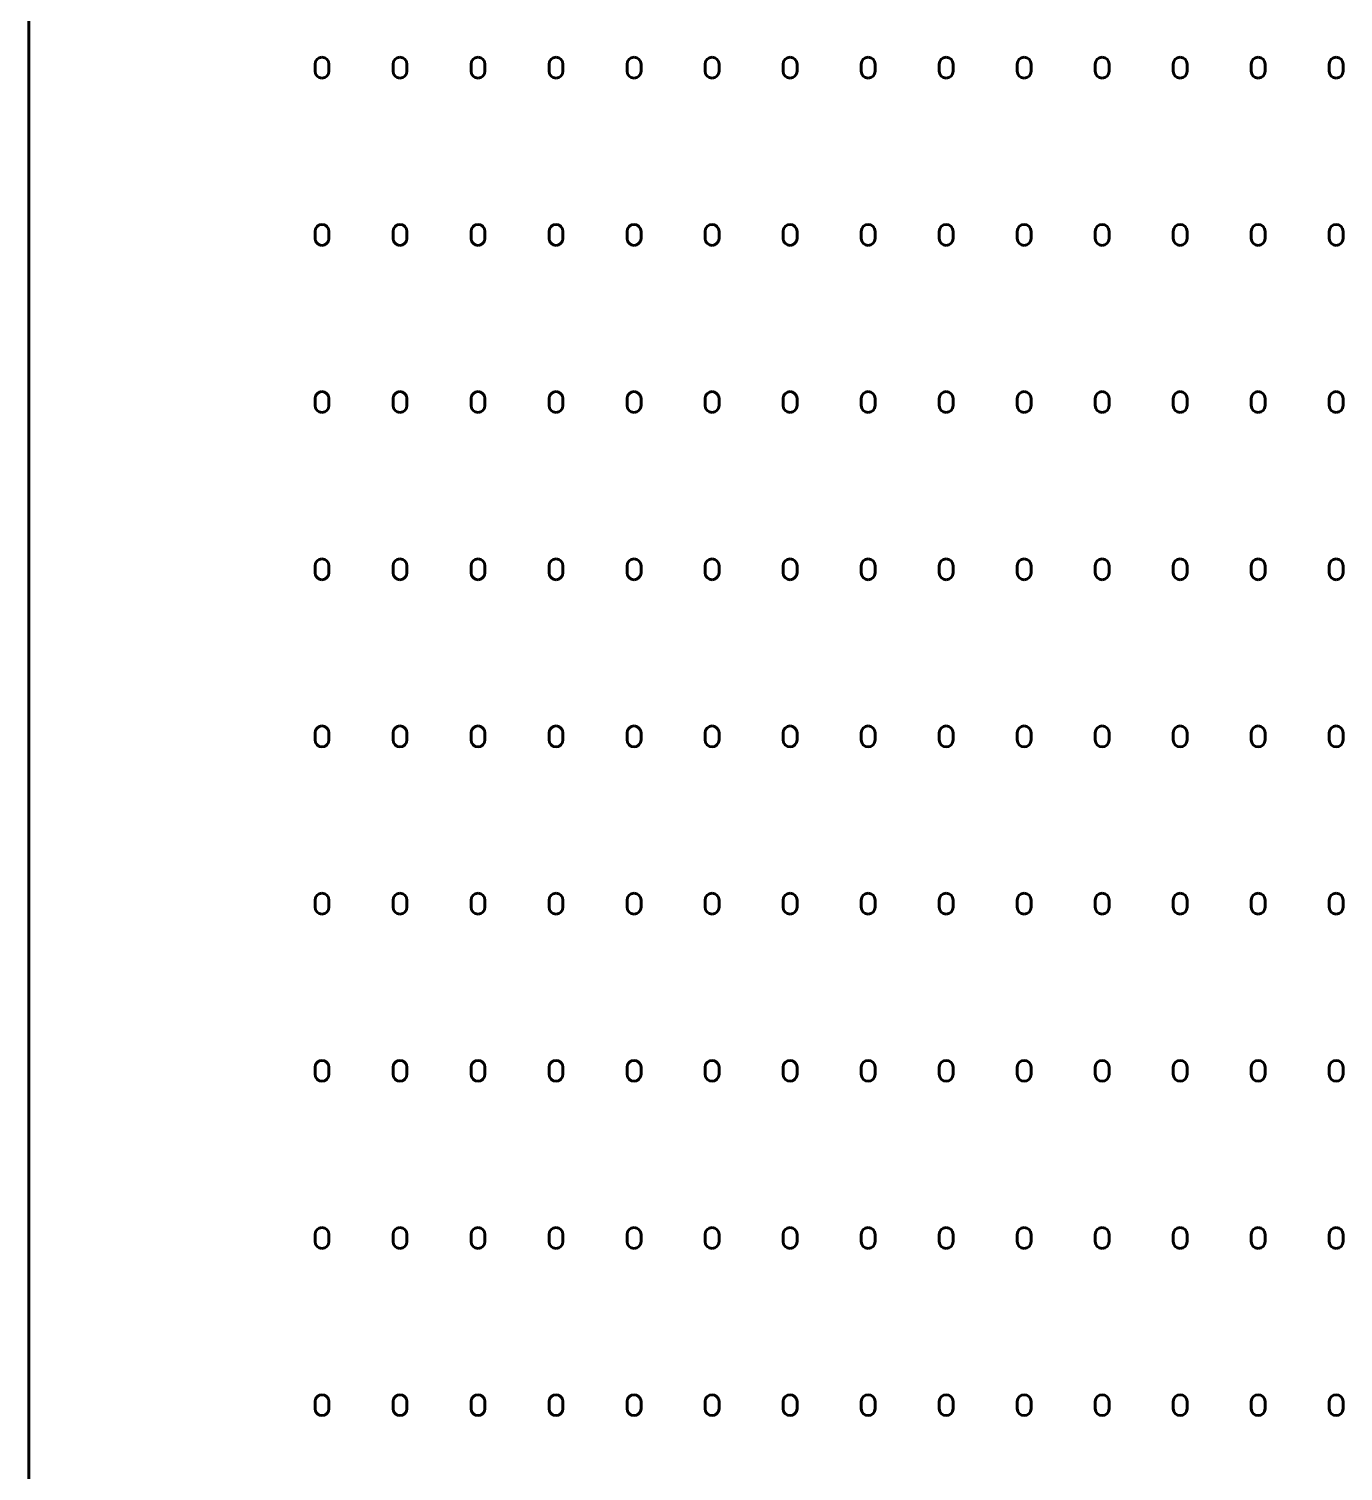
# Model space of a CAD drawing. Header units: millimetres. Extents: x -69 to 925, y -13 to 1981.
# Drawn here: x -69 to 402, y 961 to 1478 of the extents above; entities that cross this region are included whole.
import ezdxf

# ---------------------------------------------------------------- set-up
doc = ezdxf.new("R2010")
doc.units = ezdxf.units.MM
doc.linetypes.add('K5LT_BASIC', pattern=[0])

msp = doc.modelspace()

# ---------------------------------------------------------------- linework, layer by layer
at = {"color": 143, "linetype": 'K5LT_BASIC', "lineweight": 60, "true_color": 0x33acca}
for p, q in [((-69.36875, 53.8875), (-69.36875, 1913.9875)), ((33.33125, 1465.6875), (33.33125, 1463.1875)), ((38.33125, 1463.1875), (38.33125, 1465.6875)), ((61.33125, 1465.6875), (61.33125, 1463.1875)), ((66.33125, 1463.1875), (66.33125, 1465.6875)), ((89.33125, 1465.6875), (89.33125, 1463.1875)), ((94.33125, 1463.1875), (94.33125, 1465.6875)), ((117.33125, 1465.6875), (117.33125, 1463.1875)), ((122.33125, 1463.1875), (122.33125, 1465.6875)), ((145.33125, 1465.6875), (145.33125, 1463.1875)), ((150.33125, 1463.1875), (150.33125, 1465.6875)), ((173.33125, 1465.6875), (173.33125, 1463.1875)), ((178.33125, 1463.1875), (178.33125, 1465.6875)), ((201.33125, 1465.6875), (201.33125, 1463.1875)), ((206.33125, 1463.1875), (206.33125, 1465.6875)), ((229.33125, 1465.6875), (229.33125, 1463.1875)), ((234.33125, 1463.1875), (234.33125, 1465.6875)), ((257.33125, 1465.6875), (257.33125, 1463.1875)), ((262.33125, 1463.1875), (262.33125, 1465.6875)), ((285.33125, 1465.6875), (285.33125, 1463.1875)), ((290.33125, 1463.1875), (290.33125, 1465.6875)), ((313.33125, 1465.6875), (313.33125, 1463.1875)), ((318.33125, 1463.1875), (318.33125, 1465.6875)), ((341.33125, 1465.6875), (341.33125, 1463.1875)), ((346.33125, 1463.1875), (346.33125, 1465.6875)), ((369.33125, 1465.6875), (369.33125, 1463.1875)), ((374.33125, 1463.1875), (374.33125, 1465.6875)), ((397.33125, 1465.6875), (397.33125, 1463.1875)), ((402.33125, 1463.1875), (402.33125, 1465.6875)), ((33.33125, 1405.6875), (33.33125, 1403.1875)), ((38.33125, 1403.1875), (38.33125, 1405.6875)), ((61.33125, 1405.6875), (61.33125, 1403.1875)), ((66.33125, 1403.1875), (66.33125, 1405.6875)), ((89.33125, 1405.6875), (89.33125, 1403.1875)), ((94.33125, 1403.1875), (94.33125, 1405.6875)), ((117.33125, 1405.6875), (117.33125, 1403.1875)), ((122.33125, 1403.1875), (122.33125, 1405.6875)), ((145.33125, 1405.6875), (145.33125, 1403.1875)), ((150.33125, 1403.1875), (150.33125, 1405.6875)), ((173.33125, 1405.6875), (173.33125, 1403.1875)), ((178.33125, 1403.1875), (178.33125, 1405.6875)), ((201.33125, 1405.6875), (201.33125, 1403.1875)), ((206.33125, 1403.1875), (206.33125, 1405.6875)), ((229.33125, 1405.6875), (229.33125, 1403.1875)), ((234.33125, 1403.1875), (234.33125, 1405.6875)), ((257.33125, 1405.6875), (257.33125, 1403.1875)), ((262.33125, 1403.1875), (262.33125, 1405.6875)), ((285.33125, 1405.6875), (285.33125, 1403.1875)), ((290.33125, 1403.1875), (290.33125, 1405.6875)), ((313.33125, 1405.6875), (313.33125, 1403.1875)), ((318.33125, 1403.1875), (318.33125, 1405.6875)), ((341.33125, 1405.6875), (341.33125, 1403.1875)), ((346.33125, 1403.1875), (346.33125, 1405.6875)), ((369.33125, 1405.6875), (369.33125, 1403.1875)), ((374.33125, 1403.1875), (374.33125, 1405.6875)), ((397.33125, 1405.6875), (397.33125, 1403.1875)), ((402.33125, 1403.1875), (402.33125, 1405.6875)), ((33.33125, 1345.6875), (33.33125, 1343.1875)), ((38.33125, 1343.1875), (38.33125, 1345.6875)), ((61.33125, 1345.6875), (61.33125, 1343.1875)), ((66.33125, 1343.1875), (66.33125, 1345.6875)), ((89.33125, 1345.6875), (89.33125, 1343.1875)), ((94.33125, 1343.1875), (94.33125, 1345.6875)), ((117.33125, 1345.6875), (117.33125, 1343.1875)), ((122.33125, 1343.1875), (122.33125, 1345.6875)), ((145.33125, 1345.6875), (145.33125, 1343.1875)), ((150.33125, 1343.1875), (150.33125, 1345.6875)), ((173.33125, 1345.6875), (173.33125, 1343.1875)), ((178.33125, 1343.1875), (178.33125, 1345.6875)), ((201.33125, 1345.6875), (201.33125, 1343.1875)), ((206.33125, 1343.1875), (206.33125, 1345.6875)), ((229.33125, 1345.6875), (229.33125, 1343.1875)), ((234.33125, 1343.1875), (234.33125, 1345.6875)), ((257.33125, 1345.6875), (257.33125, 1343.1875)), ((262.33125, 1343.1875), (262.33125, 1345.6875)), ((285.33125, 1345.6875), (285.33125, 1343.1875)), ((290.33125, 1343.1875), (290.33125, 1345.6875)), ((313.33125, 1345.6875), (313.33125, 1343.1875)), ((318.33125, 1343.1875), (318.33125, 1345.6875)), ((341.33125, 1345.6875), (341.33125, 1343.1875)), ((346.33125, 1343.1875), (346.33125, 1345.6875)), ((369.33125, 1345.6875), (369.33125, 1343.1875)), ((374.33125, 1343.1875), (374.33125, 1345.6875)), ((397.33125, 1345.6875), (397.33125, 1343.1875)), ((402.33125, 1343.1875), (402.33125, 1345.6875)), ((33.33125, 1285.6875), (33.33125, 1283.1875)), ((38.33125, 1283.1875), (38.33125, 1285.6875)), ((61.33125, 1285.6875), (61.33125, 1283.1875)), ((66.33125, 1283.1875), (66.33125, 1285.6875)), ((89.33125, 1285.6875), (89.33125, 1283.1875)), ((94.33125, 1283.1875), (94.33125, 1285.6875)), ((117.33125, 1285.6875), (117.33125, 1283.1875)), ((122.33125, 1283.1875), (122.33125, 1285.6875)), ((145.33125, 1285.6875), (145.33125, 1283.1875)), ((150.33125, 1283.1875), (150.33125, 1285.6875)), ((173.33125, 1285.6875), (173.33125, 1283.1875)), ((178.33125, 1283.1875), (178.33125, 1285.6875)), ((201.33125, 1285.6875), (201.33125, 1283.1875)), ((206.33125, 1283.1875), (206.33125, 1285.6875)), ((229.33125, 1285.6875), (229.33125, 1283.1875)), ((234.33125, 1283.1875), (234.33125, 1285.6875)), ((257.33125, 1285.6875), (257.33125, 1283.1875)), ((262.33125, 1283.1875), (262.33125, 1285.6875)), ((285.33125, 1285.6875), (285.33125, 1283.1875)), ((290.33125, 1283.1875), (290.33125, 1285.6875)), ((313.33125, 1285.6875), (313.33125, 1283.1875)), ((318.33125, 1283.1875), (318.33125, 1285.6875)), ((341.33125, 1285.6875), (341.33125, 1283.1875)), ((346.33125, 1283.1875), (346.33125, 1285.6875)), ((369.33125, 1285.6875), (369.33125, 1283.1875)), ((374.33125, 1283.1875), (374.33125, 1285.6875)), ((397.33125, 1285.6875), (397.33125, 1283.1875)), ((402.33125, 1283.1875), (402.33125, 1285.6875)), ((33.33125, 1225.6875), (33.33125, 1223.1875)), ((38.33125, 1223.1875), (38.33125, 1225.6875)), ((61.33125, 1225.6875), (61.33125, 1223.1875)), ((66.33125, 1223.1875), (66.33125, 1225.6875)), ((89.33125, 1225.6875), (89.33125, 1223.1875)), ((94.33125, 1223.1875), (94.33125, 1225.6875)), ((117.33125, 1225.6875), (117.33125, 1223.1875)), ((122.33125, 1223.1875), (122.33125, 1225.6875)), ((145.33125, 1225.6875), (145.33125, 1223.1875)), ((150.33125, 1223.1875), (150.33125, 1225.6875)), ((173.33125, 1225.6875), (173.33125, 1223.1875)), ((178.33125, 1223.1875), (178.33125, 1225.6875)), ((201.33125, 1225.6875), (201.33125, 1223.1875)), ((206.33125, 1223.1875), (206.33125, 1225.6875)), ((229.33125, 1225.6875), (229.33125, 1223.1875)), ((234.33125, 1223.1875), (234.33125, 1225.6875)), ((257.33125, 1225.6875), (257.33125, 1223.1875)), ((262.33125, 1223.1875), (262.33125, 1225.6875)), ((285.33125, 1225.6875), (285.33125, 1223.1875)), ((290.33125, 1223.1875), (290.33125, 1225.6875)), ((313.33125, 1225.6875), (313.33125, 1223.1875)), ((318.33125, 1223.1875), (318.33125, 1225.6875)), ((341.33125, 1225.6875), (341.33125, 1223.1875)), ((346.33125, 1223.1875), (346.33125, 1225.6875)), ((369.33125, 1225.6875), (369.33125, 1223.1875)), ((374.33125, 1223.1875), (374.33125, 1225.6875)), ((397.33125, 1225.6875), (397.33125, 1223.1875)), ((402.33125, 1223.1875), (402.33125, 1225.6875)), ((33.33125, 1165.6875), (33.33125, 1163.1875)), ((38.33125, 1163.1875), (38.33125, 1165.6875)), ((61.33125, 1165.6875), (61.33125, 1163.1875)), ((66.33125, 1163.1875), (66.33125, 1165.6875)), ((89.33125, 1165.6875), (89.33125, 1163.1875)), ((94.33125, 1163.1875), (94.33125, 1165.6875)), ((117.33125, 1165.6875), (117.33125, 1163.1875)), ((122.33125, 1163.1875), (122.33125, 1165.6875)), ((145.33125, 1165.6875), (145.33125, 1163.1875)), ((150.33125, 1163.1875), (150.33125, 1165.6875)), ((173.33125, 1165.6875), (173.33125, 1163.1875)), ((178.33125, 1163.1875), (178.33125, 1165.6875)), ((201.33125, 1165.6875), (201.33125, 1163.1875)), ((206.33125, 1163.1875), (206.33125, 1165.6875)), ((229.33125, 1165.6875), (229.33125, 1163.1875)), ((234.33125, 1163.1875), (234.33125, 1165.6875)), ((257.33125, 1165.6875), (257.33125, 1163.1875)), ((262.33125, 1163.1875), (262.33125, 1165.6875)), ((285.33125, 1165.6875), (285.33125, 1163.1875)), ((290.33125, 1163.1875), (290.33125, 1165.6875)), ((313.33125, 1165.6875), (313.33125, 1163.1875)), ((318.33125, 1163.1875), (318.33125, 1165.6875)), ((341.33125, 1165.6875), (341.33125, 1163.1875)), ((346.33125, 1163.1875), (346.33125, 1165.6875)), ((369.33125, 1165.6875), (369.33125, 1163.1875)), ((374.33125, 1163.1875), (374.33125, 1165.6875)), ((397.33125, 1165.6875), (397.33125, 1163.1875)), ((402.33125, 1163.1875), (402.33125, 1165.6875)), ((33.33125, 1105.6875), (33.33125, 1103.1875)), ((38.33125, 1103.1875), (38.33125, 1105.6875)), ((61.33125, 1105.6875), (61.33125, 1103.1875)), ((66.33125, 1103.1875), (66.33125, 1105.6875)), ((89.33125, 1105.6875), (89.33125, 1103.1875)), ((94.33125, 1103.1875), (94.33125, 1105.6875)), ((117.33125, 1105.6875), (117.33125, 1103.1875)), ((122.33125, 1103.1875), (122.33125, 1105.6875)), ((145.33125, 1105.6875), (145.33125, 1103.1875)), ((150.33125, 1103.1875), (150.33125, 1105.6875)), ((173.33125, 1105.6875), (173.33125, 1103.1875)), ((178.33125, 1103.1875), (178.33125, 1105.6875)), ((201.33125, 1105.6875), (201.33125, 1103.1875)), ((206.33125, 1103.1875), (206.33125, 1105.6875)), ((229.33125, 1105.6875), (229.33125, 1103.1875)), ((234.33125, 1103.1875), (234.33125, 1105.6875)), ((257.33125, 1105.6875), (257.33125, 1103.1875)), ((262.33125, 1103.1875), (262.33125, 1105.6875)), ((285.33125, 1105.6875), (285.33125, 1103.1875)), ((290.33125, 1103.1875), (290.33125, 1105.6875)), ((313.33125, 1105.6875), (313.33125, 1103.1875)), ((318.33125, 1103.1875), (318.33125, 1105.6875)), ((341.33125, 1105.6875), (341.33125, 1103.1875)), ((346.33125, 1103.1875), (346.33125, 1105.6875)), ((369.33125, 1105.6875), (369.33125, 1103.1875)), ((374.33125, 1103.1875), (374.33125, 1105.6875)), ((397.33125, 1105.6875), (397.33125, 1103.1875)), ((402.33125, 1103.1875), (402.33125, 1105.6875)), ((33.33125, 1045.6875), (33.33125, 1043.1875)), ((38.33125, 1043.1875), (38.33125, 1045.6875)), ((61.33125, 1045.6875), (61.33125, 1043.1875)), ((66.33125, 1043.1875), (66.33125, 1045.6875)), ((89.33125, 1045.6875), (89.33125, 1043.1875)), ((94.33125, 1043.1875), (94.33125, 1045.6875)), ((117.33125, 1045.6875), (117.33125, 1043.1875)), ((122.33125, 1043.1875), (122.33125, 1045.6875)), ((145.33125, 1045.6875), (145.33125, 1043.1875)), ((150.33125, 1043.1875), (150.33125, 1045.6875)), ((173.33125, 1045.6875), (173.33125, 1043.1875)), ((178.33125, 1043.1875), (178.33125, 1045.6875)), ((201.33125, 1045.6875), (201.33125, 1043.1875)), ((206.33125, 1043.1875), (206.33125, 1045.6875)), ((229.33125, 1045.6875), (229.33125, 1043.1875)), ((234.33125, 1043.1875), (234.33125, 1045.6875)), ((257.33125, 1045.6875), (257.33125, 1043.1875)), ((262.33125, 1043.1875), (262.33125, 1045.6875)), ((285.33125, 1045.6875), (285.33125, 1043.1875)), ((290.33125, 1043.1875), (290.33125, 1045.6875)), ((313.33125, 1045.6875), (313.33125, 1043.1875)), ((318.33125, 1043.1875), (318.33125, 1045.6875)), ((341.33125, 1045.6875), (341.33125, 1043.1875)), ((346.33125, 1043.1875), (346.33125, 1045.6875)), ((369.33125, 1045.6875), (369.33125, 1043.1875)), ((374.33125, 1043.1875), (374.33125, 1045.6875)), ((397.33125, 1045.6875), (397.33125, 1043.1875)), ((402.33125, 1043.1875), (402.33125, 1045.6875)), ((33.33125, 985.6875), (33.33125, 983.1875)), ((38.33125, 983.1875), (38.33125, 985.6875)), ((61.33125, 985.6875), (61.33125, 983.1875)), ((66.33125, 983.1875), (66.33125, 985.6875)), ((89.33125, 985.6875), (89.33125, 983.1875)), ((94.33125, 983.1875), (94.33125, 985.6875)), ((117.33125, 985.6875), (117.33125, 983.1875)), ((122.33125, 983.1875), (122.33125, 985.6875)), ((145.33125, 985.6875), (145.33125, 983.1875)), ((150.33125, 983.1875), (150.33125, 985.6875)), ((173.33125, 985.6875), (173.33125, 983.1875)), ((178.33125, 983.1875), (178.33125, 985.6875)), ((201.33125, 985.6875), (201.33125, 983.1875)), ((206.33125, 983.1875), (206.33125, 985.6875)), ((229.33125, 985.6875), (229.33125, 983.1875)), ((234.33125, 983.1875), (234.33125, 985.6875)), ((257.33125, 985.6875), (257.33125, 983.1875)), ((262.33125, 983.1875), (262.33125, 985.6875)), ((285.33125, 985.6875), (285.33125, 983.1875)), ((290.33125, 983.1875), (290.33125, 985.6875)), ((313.33125, 985.6875), (313.33125, 983.1875)), ((318.33125, 983.1875), (318.33125, 985.6875)), ((341.33125, 985.6875), (341.33125, 983.1875)), ((346.33125, 983.1875), (346.33125, 985.6875)), ((369.33125, 985.6875), (369.33125, 983.1875)), ((374.33125, 983.1875), (374.33125, 985.6875)), ((397.33125, 985.6875), (397.33125, 983.1875)), ((402.33125, 983.1875), (402.33125, 985.6875))]:
    msp.add_line(p, q, dxfattribs=at)
for centre, start, end in [((35.83125, 1465.6875), 90, 180), ((35.83125, 1465.6875), 0, 90), ((63.83125, 1465.6875), 90, 180), ((63.83125, 1465.6875), 0, 90), ((91.83125, 1465.6875), 90, 180), ((91.83125, 1465.6875), 0, 90), ((119.83125, 1465.6875), 90, 180), ((119.83125, 1465.6875), 0, 90), ((147.83125, 1465.6875), 90, 180), ((147.83125, 1465.6875), 0, 90), ((175.83125, 1465.6875), 90, 180), ((175.83125, 1465.6875), 0, 90), ((203.83125, 1465.6875), 90, 180), ((203.83125, 1465.6875), 0, 90), ((231.83125, 1465.6875), 90, 180), ((231.83125, 1465.6875), 0, 90), ((259.83125, 1465.6875), 90, 180), ((259.83125, 1465.6875), 0, 90), ((287.83125, 1465.6875), 90, 180), ((287.83125, 1465.6875), 0, 90), ((315.83125, 1465.6875), 90, 180), ((315.83125, 1465.6875), 0, 90), ((343.83125, 1465.6875), 90, 180), ((343.83125, 1465.6875), 0, 90), ((371.83125, 1465.6875), 90, 180), ((371.83125, 1465.6875), 0, 90), ((399.83125, 1465.6875), 90, 180), ((399.83125, 1465.6875), 0, 90), ((35.83125, 1463.1875), 180, 270), ((35.83125, 1463.1875), 270, 0), ((63.83125, 1463.1875), 180, 270), ((63.83125, 1463.1875), 270, 0), ((91.83125, 1463.1875), 180, 270), ((91.83125, 1463.1875), 270, 0), ((119.83125, 1463.1875), 180, 270), ((119.83125, 1463.1875), 270, 0), ((147.83125, 1463.1875), 180, 270), ((147.83125, 1463.1875), 270, 0), ((175.83125, 1463.1875), 180, 270), ((175.83125, 1463.1875), 270, 0), ((203.83125, 1463.1875), 180, 270), ((203.83125, 1463.1875), 270, 0), ((231.83125, 1463.1875), 180, 270), ((231.83125, 1463.1875), 270, 0), ((259.83125, 1463.1875), 180, 270), ((259.83125, 1463.1875), 270, 0), ((287.83125, 1463.1875), 180, 270), ((287.83125, 1463.1875), 270, 0), ((315.83125, 1463.1875), 180, 270), ((315.83125, 1463.1875), 270, 0), ((343.83125, 1463.1875), 180, 270), ((343.83125, 1463.1875), 270, 0), ((371.83125, 1463.1875), 180, 270), ((371.83125, 1463.1875), 270, 0), ((399.83125, 1463.1875), 180, 270), ((399.83125, 1463.1875), 270, 0), ((35.83125, 1405.6875), 90, 180), ((35.83125, 1405.6875), 0, 90), ((63.83125, 1405.6875), 90, 180), ((63.83125, 1405.6875), 0, 90), ((91.83125, 1405.6875), 90, 180), ((91.83125, 1405.6875), 0, 90), ((119.83125, 1405.6875), 90, 180), ((119.83125, 1405.6875), 0, 90), ((147.83125, 1405.6875), 90, 180), ((147.83125, 1405.6875), 0, 90), ((175.83125, 1405.6875), 90, 180), ((175.83125, 1405.6875), 0, 90), ((203.83125, 1405.6875), 90, 180), ((203.83125, 1405.6875), 0, 90), ((231.83125, 1405.6875), 90, 180), ((231.83125, 1405.6875), 0, 90), ((259.83125, 1405.6875), 90, 180), ((259.83125, 1405.6875), 0, 90), ((287.83125, 1405.6875), 90, 180), ((287.83125, 1405.6875), 0, 90), ((315.83125, 1405.6875), 90, 180), ((315.83125, 1405.6875), 0, 90), ((343.83125, 1405.6875), 90, 180), ((343.83125, 1405.6875), 0, 90), ((371.83125, 1405.6875), 90, 180), ((371.83125, 1405.6875), 0, 90), ((399.83125, 1405.6875), 90, 180), ((399.83125, 1405.6875), 0, 90), ((35.83125, 1403.1875), 180, 270), ((35.83125, 1403.1875), 270, 0), ((63.83125, 1403.1875), 180, 270), ((63.83125, 1403.1875), 270, 0), ((91.83125, 1403.1875), 180, 270), ((91.83125, 1403.1875), 270, 0), ((119.83125, 1403.1875), 180, 270), ((119.83125, 1403.1875), 270, 0), ((147.83125, 1403.1875), 180, 270), ((147.83125, 1403.1875), 270, 0), ((175.83125, 1403.1875), 180, 270), ((175.83125, 1403.1875), 270, 0), ((203.83125, 1403.1875), 180, 270), ((203.83125, 1403.1875), 270, 0), ((231.83125, 1403.1875), 180, 270), ((231.83125, 1403.1875), 270, 0), ((259.83125, 1403.1875), 180, 270), ((259.83125, 1403.1875), 270, 0), ((287.83125, 1403.1875), 180, 270), ((287.83125, 1403.1875), 270, 0), ((315.83125, 1403.1875), 180, 270), ((315.83125, 1403.1875), 270, 0), ((343.83125, 1403.1875), 180, 270), ((343.83125, 1403.1875), 270, 0), ((371.83125, 1403.1875), 180, 270), ((371.83125, 1403.1875), 270, 0), ((399.83125, 1403.1875), 180, 270), ((399.83125, 1403.1875), 270, 0), ((35.83125, 1345.6875), 90, 180), ((35.83125, 1345.6875), 0, 90), ((63.83125, 1345.6875), 90, 180), ((63.83125, 1345.6875), 0, 90), ((91.83125, 1345.6875), 90, 180), ((91.83125, 1345.6875), 0, 90), ((119.83125, 1345.6875), 90, 180), ((119.83125, 1345.6875), 0, 90), ((147.83125, 1345.6875), 90, 180), ((147.83125, 1345.6875), 0, 90), ((175.83125, 1345.6875), 90, 180), ((175.83125, 1345.6875), 0, 90), ((203.83125, 1345.6875), 90, 180), ((203.83125, 1345.6875), 0, 90), ((231.83125, 1345.6875), 90, 180), ((231.83125, 1345.6875), 0, 90), ((259.83125, 1345.6875), 90, 180), ((259.83125, 1345.6875), 0, 90), ((287.83125, 1345.6875), 90, 180), ((287.83125, 1345.6875), 0, 90), ((315.83125, 1345.6875), 90, 180), ((315.83125, 1345.6875), 0, 90), ((343.83125, 1345.6875), 90, 180), ((343.83125, 1345.6875), 0, 90), ((371.83125, 1345.6875), 90, 180), ((371.83125, 1345.6875), 0, 90), ((399.83125, 1345.6875), 90, 180), ((399.83125, 1345.6875), 0, 90), ((35.83125, 1343.1875), 180, 270), ((35.83125, 1343.1875), 270, 0), ((63.83125, 1343.1875), 180, 270), ((63.83125, 1343.1875), 270, 0), ((91.83125, 1343.1875), 180, 270), ((91.83125, 1343.1875), 270, 0), ((119.83125, 1343.1875), 180, 270), ((119.83125, 1343.1875), 270, 0), ((147.83125, 1343.1875), 180, 270), ((147.83125, 1343.1875), 270, 0), ((175.83125, 1343.1875), 180, 270), ((175.83125, 1343.1875), 270, 0), ((203.83125, 1343.1875), 180, 270), ((203.83125, 1343.1875), 270, 0), ((231.83125, 1343.1875), 180, 270), ((231.83125, 1343.1875), 270, 0), ((259.83125, 1343.1875), 180, 270), ((259.83125, 1343.1875), 270, 0), ((287.83125, 1343.1875), 180, 270), ((287.83125, 1343.1875), 270, 0), ((315.83125, 1343.1875), 180, 270), ((315.83125, 1343.1875), 270, 0), ((343.83125, 1343.1875), 180, 270), ((343.83125, 1343.1875), 270, 0), ((371.83125, 1343.1875), 180, 270), ((371.83125, 1343.1875), 270, 0), ((399.83125, 1343.1875), 180, 270), ((399.83125, 1343.1875), 270, 0), ((35.83125, 1285.6875), 90, 180), ((35.83125, 1285.6875), 0, 90), ((63.83125, 1285.6875), 90, 180), ((63.83125, 1285.6875), 0, 90), ((91.83125, 1285.6875), 90, 180), ((91.83125, 1285.6875), 0, 90), ((119.83125, 1285.6875), 90, 180), ((119.83125, 1285.6875), 0, 90), ((147.83125, 1285.6875), 90, 180), ((147.83125, 1285.6875), 0, 90), ((175.83125, 1285.6875), 90, 180), ((175.83125, 1285.6875), 0, 90), ((203.83125, 1285.6875), 90, 180), ((203.83125, 1285.6875), 0, 90), ((231.83125, 1285.6875), 90, 180), ((231.83125, 1285.6875), 0, 90), ((259.83125, 1285.6875), 90, 180), ((259.83125, 1285.6875), 0, 90), ((287.83125, 1285.6875), 90, 180), ((287.83125, 1285.6875), 0, 90), ((315.83125, 1285.6875), 90, 180), ((315.83125, 1285.6875), 0, 90), ((343.83125, 1285.6875), 90, 180), ((343.83125, 1285.6875), 0, 90), ((371.83125, 1285.6875), 90, 180), ((371.83125, 1285.6875), 0, 90), ((399.83125, 1285.6875), 90, 180), ((399.83125, 1285.6875), 0, 90), ((35.83125, 1283.1875), 180, 270), ((35.83125, 1283.1875), 270, 0), ((63.83125, 1283.1875), 180, 270), ((63.83125, 1283.1875), 270, 0), ((91.83125, 1283.1875), 180, 270), ((91.83125, 1283.1875), 270, 0), ((119.83125, 1283.1875), 180, 270), ((119.83125, 1283.1875), 270, 0), ((147.83125, 1283.1875), 180, 270), ((147.83125, 1283.1875), 270, 0), ((175.83125, 1283.1875), 180, 270), ((175.83125, 1283.1875), 270, 0), ((203.83125, 1283.1875), 180, 270), ((203.83125, 1283.1875), 270, 0), ((231.83125, 1283.1875), 180, 270), ((231.83125, 1283.1875), 270, 0), ((259.83125, 1283.1875), 180, 270), ((259.83125, 1283.1875), 270, 0), ((287.83125, 1283.1875), 180, 270), ((287.83125, 1283.1875), 270, 0), ((315.83125, 1283.1875), 180, 270), ((315.83125, 1283.1875), 270, 0), ((343.83125, 1283.1875), 180, 270), ((343.83125, 1283.1875), 270, 0), ((371.83125, 1283.1875), 180, 270), ((371.83125, 1283.1875), 270, 0), ((399.83125, 1283.1875), 180, 270), ((399.83125, 1283.1875), 270, 0), ((35.83125, 1225.6875), 90, 180), ((35.83125, 1225.6875), 0, 90), ((63.83125, 1225.6875), 90, 180), ((63.83125, 1225.6875), 0, 90), ((91.83125, 1225.6875), 90, 180), ((91.83125, 1225.6875), 0, 90), ((119.83125, 1225.6875), 90, 180), ((119.83125, 1225.6875), 0, 90), ((147.83125, 1225.6875), 90, 180), ((147.83125, 1225.6875), 0, 90), ((175.83125, 1225.6875), 90, 180), ((175.83125, 1225.6875), 0, 90), ((203.83125, 1225.6875), 90, 180), ((203.83125, 1225.6875), 0, 90), ((231.83125, 1225.6875), 90, 180), ((231.83125, 1225.6875), 0, 90), ((259.83125, 1225.6875), 90, 180), ((259.83125, 1225.6875), 0, 90), ((287.83125, 1225.6875), 90, 180), ((287.83125, 1225.6875), 0, 90), ((315.83125, 1225.6875), 90, 180), ((315.83125, 1225.6875), 0, 90), ((343.83125, 1225.6875), 90, 180), ((343.83125, 1225.6875), 0, 90), ((371.83125, 1225.6875), 90, 180), ((371.83125, 1225.6875), 0, 90), ((399.83125, 1225.6875), 90, 180), ((399.83125, 1225.6875), 0, 90), ((35.83125, 1223.1875), 180, 270), ((35.83125, 1223.1875), 270, 0), ((63.83125, 1223.1875), 180, 270), ((63.83125, 1223.1875), 270, 0), ((91.83125, 1223.1875), 180, 270), ((91.83125, 1223.1875), 270, 0), ((119.83125, 1223.1875), 180, 270), ((119.83125, 1223.1875), 270, 0), ((147.83125, 1223.1875), 180, 270), ((147.83125, 1223.1875), 270, 0), ((175.83125, 1223.1875), 180, 270), ((175.83125, 1223.1875), 270, 0), ((203.83125, 1223.1875), 180, 270), ((203.83125, 1223.1875), 270, 0), ((231.83125, 1223.1875), 180, 270), ((231.83125, 1223.1875), 270, 0), ((259.83125, 1223.1875), 180, 270), ((259.83125, 1223.1875), 270, 0), ((287.83125, 1223.1875), 180, 270), ((287.83125, 1223.1875), 270, 0), ((315.83125, 1223.1875), 180, 270), ((315.83125, 1223.1875), 270, 0), ((343.83125, 1223.1875), 180, 270), ((343.83125, 1223.1875), 270, 0), ((371.83125, 1223.1875), 180, 270), ((371.83125, 1223.1875), 270, 0), ((399.83125, 1223.1875), 180, 270), ((399.83125, 1223.1875), 270, 0), ((35.83125, 1165.6875), 90, 180), ((35.83125, 1165.6875), 0, 90), ((63.83125, 1165.6875), 90, 180), ((63.83125, 1165.6875), 0, 90), ((91.83125, 1165.6875), 90, 180), ((91.83125, 1165.6875), 0, 90), ((119.83125, 1165.6875), 90, 180), ((119.83125, 1165.6875), 0, 90), ((147.83125, 1165.6875), 90, 180), ((147.83125, 1165.6875), 0, 90), ((175.83125, 1165.6875), 90, 180), ((175.83125, 1165.6875), 0, 90), ((203.83125, 1165.6875), 90, 180), ((203.83125, 1165.6875), 0, 90), ((231.83125, 1165.6875), 90, 180), ((231.83125, 1165.6875), 0, 90), ((259.83125, 1165.6875), 90, 180), ((259.83125, 1165.6875), 0, 90), ((287.83125, 1165.6875), 90, 180), ((287.83125, 1165.6875), 0, 90), ((315.83125, 1165.6875), 90, 180), ((315.83125, 1165.6875), 0, 90), ((343.83125, 1165.6875), 90, 180), ((343.83125, 1165.6875), 0, 90), ((371.83125, 1165.6875), 90, 180), ((371.83125, 1165.6875), 0, 90), ((399.83125, 1165.6875), 90, 180), ((399.83125, 1165.6875), 0, 90), ((35.83125, 1163.1875), 180, 270), ((35.83125, 1163.1875), 270, 0), ((63.83125, 1163.1875), 180, 270), ((63.83125, 1163.1875), 270, 0), ((91.83125, 1163.1875), 180, 270), ((91.83125, 1163.1875), 270, 0), ((119.83125, 1163.1875), 180, 270), ((119.83125, 1163.1875), 270, 0), ((147.83125, 1163.1875), 180, 270), ((147.83125, 1163.1875), 270, 0), ((175.83125, 1163.1875), 180, 270), ((175.83125, 1163.1875), 270, 0), ((203.83125, 1163.1875), 180, 270), ((203.83125, 1163.1875), 270, 0), ((231.83125, 1163.1875), 180, 270), ((231.83125, 1163.1875), 270, 0), ((259.83125, 1163.1875), 180, 270), ((259.83125, 1163.1875), 270, 0), ((287.83125, 1163.1875), 180, 270), ((287.83125, 1163.1875), 270, 0), ((315.83125, 1163.1875), 180, 270), ((315.83125, 1163.1875), 270, 0), ((343.83125, 1163.1875), 180, 270), ((343.83125, 1163.1875), 270, 0), ((371.83125, 1163.1875), 180, 270), ((371.83125, 1163.1875), 270, 0), ((399.83125, 1163.1875), 180, 270), ((399.83125, 1163.1875), 270, 0), ((35.83125, 1105.6875), 90, 180), ((35.83125, 1105.6875), 0, 90), ((63.83125, 1105.6875), 90, 180), ((63.83125, 1105.6875), 0, 90), ((91.83125, 1105.6875), 90, 180), ((91.83125, 1105.6875), 0, 90), ((119.83125, 1105.6875), 90, 180), ((119.83125, 1105.6875), 0, 90), ((147.83125, 1105.6875), 90, 180), ((147.83125, 1105.6875), 0, 90), ((175.83125, 1105.6875), 90, 180), ((175.83125, 1105.6875), 0, 90), ((203.83125, 1105.6875), 90, 180), ((203.83125, 1105.6875), 0, 90), ((231.83125, 1105.6875), 90, 180), ((231.83125, 1105.6875), 0, 90), ((259.83125, 1105.6875), 90, 180), ((259.83125, 1105.6875), 0, 90), ((287.83125, 1105.6875), 90, 180), ((287.83125, 1105.6875), 0, 90), ((315.83125, 1105.6875), 90, 180), ((315.83125, 1105.6875), 0, 90), ((343.83125, 1105.6875), 90, 180), ((343.83125, 1105.6875), 0, 90), ((371.83125, 1105.6875), 90, 180), ((371.83125, 1105.6875), 0, 90), ((399.83125, 1105.6875), 90, 180), ((399.83125, 1105.6875), 0, 90), ((35.83125, 1103.1875), 180, 270), ((35.83125, 1103.1875), 270, 0), ((63.83125, 1103.1875), 180, 270), ((63.83125, 1103.1875), 270, 0), ((91.83125, 1103.1875), 180, 270), ((91.83125, 1103.1875), 270, 0), ((119.83125, 1103.1875), 180, 270), ((119.83125, 1103.1875), 270, 0), ((147.83125, 1103.1875), 180, 270), ((147.83125, 1103.1875), 270, 0), ((175.83125, 1103.1875), 180, 270), ((175.83125, 1103.1875), 270, 0), ((203.83125, 1103.1875), 180, 270), ((203.83125, 1103.1875), 270, 0), ((231.83125, 1103.1875), 180, 270), ((231.83125, 1103.1875), 270, 0), ((259.83125, 1103.1875), 180, 270), ((259.83125, 1103.1875), 270, 0), ((287.83125, 1103.1875), 180, 270), ((287.83125, 1103.1875), 270, 0), ((315.83125, 1103.1875), 180, 270), ((315.83125, 1103.1875), 270, 0), ((343.83125, 1103.1875), 180, 270), ((343.83125, 1103.1875), 270, 0), ((371.83125, 1103.1875), 180, 270), ((371.83125, 1103.1875), 270, 0), ((399.83125, 1103.1875), 180, 270), ((399.83125, 1103.1875), 270, 0), ((35.83125, 1045.6875), 90, 180), ((35.83125, 1045.6875), 0, 90), ((63.83125, 1045.6875), 90, 180), ((63.83125, 1045.6875), 0, 90), ((91.83125, 1045.6875), 90, 180), ((91.83125, 1045.6875), 0, 90), ((119.83125, 1045.6875), 90, 180), ((119.83125, 1045.6875), 0, 90), ((147.83125, 1045.6875), 90, 180), ((147.83125, 1045.6875), 0, 90), ((175.83125, 1045.6875), 90, 180), ((175.83125, 1045.6875), 0, 90), ((203.83125, 1045.6875), 90, 180), ((203.83125, 1045.6875), 0, 90), ((231.83125, 1045.6875), 90, 180), ((231.83125, 1045.6875), 0, 90), ((259.83125, 1045.6875), 90, 180), ((259.83125, 1045.6875), 0, 90), ((287.83125, 1045.6875), 90, 180), ((287.83125, 1045.6875), 0, 90), ((315.83125, 1045.6875), 90, 180), ((315.83125, 1045.6875), 0, 90), ((343.83125, 1045.6875), 90, 180), ((343.83125, 1045.6875), 0, 90), ((371.83125, 1045.6875), 90, 180), ((371.83125, 1045.6875), 0, 90), ((399.83125, 1045.6875), 90, 180), ((399.83125, 1045.6875), 0, 90), ((35.83125, 1043.1875), 180, 270), ((35.83125, 1043.1875), 270, 0), ((63.83125, 1043.1875), 180, 270), ((63.83125, 1043.1875), 270, 0), ((91.83125, 1043.1875), 180, 270), ((91.83125, 1043.1875), 270, 0), ((119.83125, 1043.1875), 180, 270), ((119.83125, 1043.1875), 270, 0), ((147.83125, 1043.1875), 180, 270), ((147.83125, 1043.1875), 270, 0), ((175.83125, 1043.1875), 180, 270), ((175.83125, 1043.1875), 270, 0), ((203.83125, 1043.1875), 180, 270), ((203.83125, 1043.1875), 270, 0), ((231.83125, 1043.1875), 180, 270), ((231.83125, 1043.1875), 270, 0), ((259.83125, 1043.1875), 180, 270), ((259.83125, 1043.1875), 270, 0), ((287.83125, 1043.1875), 180, 270), ((287.83125, 1043.1875), 270, 0), ((315.83125, 1043.1875), 180, 270), ((315.83125, 1043.1875), 270, 0), ((343.83125, 1043.1875), 180, 270), ((343.83125, 1043.1875), 270, 0), ((371.83125, 1043.1875), 180, 270), ((371.83125, 1043.1875), 270, 0), ((399.83125, 1043.1875), 180, 270), ((399.83125, 1043.1875), 270, 0), ((35.83125, 985.6875), 90, 180), ((35.83125, 985.6875), 0, 90), ((63.83125, 985.6875), 90, 180), ((63.83125, 985.6875), 0, 90), ((91.83125, 985.6875), 90, 180), ((91.83125, 985.6875), 0, 90), ((119.83125, 985.6875), 90, 180), ((119.83125, 985.6875), 0, 90), ((147.83125, 985.6875), 90, 180), ((147.83125, 985.6875), 0, 90), ((175.83125, 985.6875), 90, 180), ((175.83125, 985.6875), 0, 90), ((203.83125, 985.6875), 90, 180), ((203.83125, 985.6875), 0, 90), ((231.83125, 985.6875), 90, 180), ((231.83125, 985.6875), 0, 90), ((259.83125, 985.6875), 90, 180), ((259.83125, 985.6875), 0, 90), ((287.83125, 985.6875), 90, 180), ((287.83125, 985.6875), 0, 90), ((315.83125, 985.6875), 90, 180), ((315.83125, 985.6875), 0, 90), ((343.83125, 985.6875), 90, 180), ((343.83125, 985.6875), 0, 90), ((371.83125, 985.6875), 90, 180), ((371.83125, 985.6875), 0, 90), ((399.83125, 985.6875), 90, 180), ((399.83125, 985.6875), 0, 90), ((35.83125, 983.1875), 180, 270), ((35.83125, 983.1875), 270, 0), ((63.83125, 983.1875), 180, 270), ((63.83125, 983.1875), 270, 0), ((91.83125, 983.1875), 180, 270), ((91.83125, 983.1875), 270, 0), ((119.83125, 983.1875), 180, 270), ((119.83125, 983.1875), 270, 0), ((147.83125, 983.1875), 180, 270), ((147.83125, 983.1875), 270, 0), ((175.83125, 983.1875), 180, 270), ((175.83125, 983.1875), 270, 0), ((203.83125, 983.1875), 180, 270), ((203.83125, 983.1875), 270, 0), ((231.83125, 983.1875), 180, 270), ((231.83125, 983.1875), 270, 0), ((259.83125, 983.1875), 180, 270), ((259.83125, 983.1875), 270, 0), ((287.83125, 983.1875), 180, 270), ((287.83125, 983.1875), 270, 0), ((315.83125, 983.1875), 180, 270), ((315.83125, 983.1875), 270, 0), ((343.83125, 983.1875), 180, 270), ((343.83125, 983.1875), 270, 0), ((371.83125, 983.1875), 180, 270), ((371.83125, 983.1875), 270, 0), ((399.83125, 983.1875), 180, 270), ((399.83125, 983.1875), 270, 0)]:
    msp.add_arc(centre, 2.5, start, end, dxfattribs=at)

doc.saveas('drawing.dxf')
